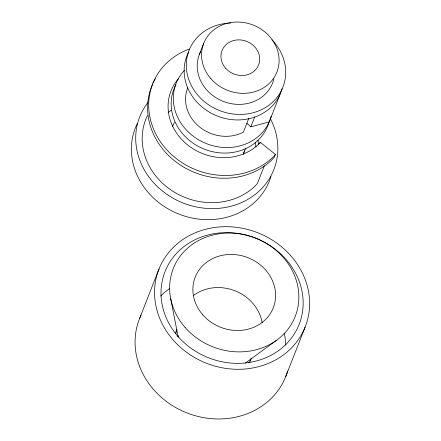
<?xml version="1.0" encoding="UTF-8"?>
<svg xmlns="http://www.w3.org/2000/svg" width="441" height="441" viewBox="0 0 441 441"><rect width="100%" height="100%" fill="white"/><g stroke="black" fill="none" stroke-linecap="round" stroke-linejoin="round"><path stroke-width="0.66" d="M199.459 54.215L203.786 43.174M139.543 318.639L159.014 268.96M248.801 118.348L243.393 132.146A38.003 33.891 21.4 0 1 199.779 127.151A38.003 33.891 21.4 0 1 187.701 87.82M246.861 123.282L250.841 126.859L254.771 116.821M243.438 153.881L245.687 148.154M259.749 143.617L260.245 142.344L275.427 154.422L274.39 157.068L271.463 160.32A72.07 64.276 21.4 0 1 181.058 165.485A72.07 64.276 21.4 0 1 152.724 83.9M280.068 94.275L269.253 121.87L250.841 126.859M264.324 165.805L257.384 183.517L254.766 186.372A65.522 58.433 21.4 0 1 171.891 190.617A65.522 58.433 21.4 0 1 147.448 115.559M285.68 376.697L305.15 327.018A78.625 70.113 21.4 0 0 218.036 227.071A78.625 70.113 21.4 0 0 173.059 339.879A78.625 70.113 21.4 0 0 305.15 327.018M260.245 142.344L258.15 144.626A52.413 46.746 21.4 0 1 186.846 144.312A52.413 46.746 21.4 0 1 178.517 78.619M275.427 154.422L272.544 157.564A72.07 64.276 21.4 0 1 162.768 144.99A72.07 64.276 21.4 0 1 189.239 49.1M245.383 363.07L276.16 340.557M170.695 298.656L178.153 336.979M178.318 337.012A39.31 35.059 21.4 0 1 178.219 335.678M193.428 295.558A41.934 37.397 21.4 0 1 235.114 290.851A41.934 37.397 21.4 0 1 262.163 322.867M287.604 371.118A78.625 70.113 21.4 0 1 187.673 413.2A78.625 70.113 21.4 0 1 141.114 315.034M160.59 296.093A72.07 64.276 21.4 0 1 169.768 288.491M284.263 333.385A72.07 64.276 21.4 0 1 285.823 345.198M175.722 332.293A39.966 35.644 21.4 0 1 176.56 330.48M251.001 358.621A39.966 35.644 21.4 0 1 250.223 361.179M251.398 358.131A39.966 35.644 21.4 0 1 248.818 362.8M175.827 333.804A39.966 35.644 21.4 0 1 176.951 329.273M172.558 126.457A38.003 33.891 21.4 0 1 174.498 122.471M244.375 150.905A38.003 33.891 21.4 0 1 243.415 153.931M271.91 39.8A50.395 44.943 21.4 0 1 262.5 109.175A50.395 44.943 21.4 0 1 189.509 81.535A50.395 44.943 21.4 0 1 228.025 23.186M228.67 23.136A50.395 44.943 21.4 0 1 230.604 23.048M282.053 88.74A50.395 44.943 21.4 0 1 217.292 116.038A50.395 44.943 21.4 0 1 188.731 51.873M271.187 116.529A50.395 44.943 21.4 0 1 200.627 140.933A50.395 44.943 21.4 0 1 184.536 70.257M269.021 122.047A50.395 44.943 21.4 0 1 204.106 149.075A50.395 44.943 21.4 0 1 175.843 84.821M273.911 78.873A39.31 35.059 21.4 0 1 223.697 101.562A39.31 35.059 21.4 0 1 200.831 51.239M153.27 82.726A72.07 64.276 21.4 0 1 155.392 78.713M168.115 112.609A52.413 46.746 21.4 0 1 171.097 110.3M255.207 142.586A52.413 46.746 21.4 0 1 255.973 146.925M270.956 176.626A72.07 64.276 21.4 0 1 178.66 213.995A72.07 64.276 21.4 0 1 137.327 123.541M270.101 118.149A72.07 64.276 21.4 0 1 249.27 198.538A72.07 64.276 21.4 0 1 157.729 186.901A72.07 64.276 21.4 0 1 147.851 102.604M257.963 140.155A52.413 46.746 21.4 0 1 258.42 144.51M243.366 153.044A39.31 35.059 21.4 0 1 243.278 154.361M185.06 327.376A65.522 58.433 21.4 0 0 295.134 316.66A65.522 58.433 21.4 0 0 222.54 233.372A65.522 58.433 21.4 0 0 185.06 327.376M202.766 314.808A41.934 37.397 21.4 0 0 273.216 307.95A41.934 37.397 21.4 0 0 226.751 254.644A41.934 37.397 21.4 0 0 202.766 314.808M177.977 336.389A72.07 64.276 21.4 0 0 299.059 324.598A72.07 64.276 21.4 0 0 219.205 232.98A72.07 64.276 21.4 0 0 177.977 336.389M225.566 68.162A19.658 17.53 21.4 0 0 258.586 64.948A19.658 17.53 21.4 0 0 236.811 39.96A19.658 17.53 21.4 0 0 225.566 68.162M210.809 78.636A39.31 35.059 21.4 0 0 276.854 72.208A39.31 35.059 21.4 0 0 233.3 22.232A39.31 35.059 21.4 0 0 210.809 78.636"/></g></svg>
